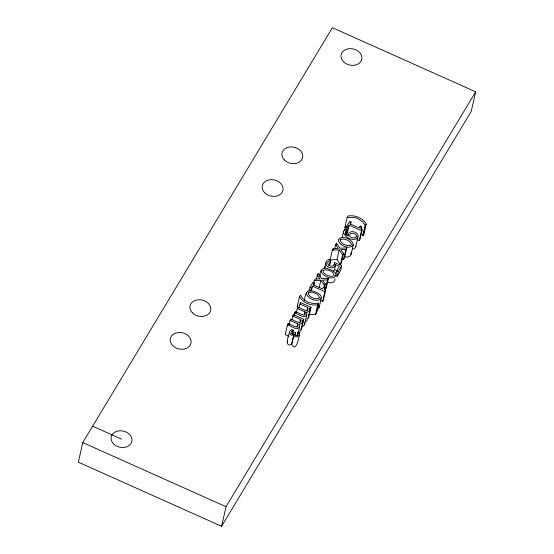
<?xml version="1.0" encoding="UTF-8"?>
<svg xmlns="http://www.w3.org/2000/svg" width="554" height="554" viewBox="0 0 554 554"><rect width="100%" height="100%" fill="white"/><g stroke="black" fill="none" stroke-linecap="round" stroke-linejoin="round"><path stroke-width="0.83" d="M298.35 332.317L299.652 326.604L299.035 324.111C301.328 324.713 303.26 322.068 301.895 320.101L303.038 320.614L300.815 330.406L301.598 329.097L303.827 319.305L293.516 314.686L292.727 315.995L291.799 320.08M301.819 326.382C303.682 326.618 305.316 324.596 304.444 322.85M304.638 324.409L306.868 314.617L306.251 312.124C308.543 312.719 310.475 310.081 309.111 308.107L310.254 308.62L308.024 318.418L308.813 317.11L311.043 307.311L300.732 302.692L299.943 304.007L299.015 308.086M306.279 293.094C306.729 298.606 319.547 304.049 321.41 296.992C320.316 293.267 315.725 292.207 312.518 290.926C306.528 288.378 304.589 295.988 304.61 300.441M319.88 276.418C319.45 272.056 322.199 266.239 327.31 268.517C330.523 269.805 335.108 270.858 336.209 274.59C334.346 281.64 321.528 276.197 321.078 270.691M316.486 310.067L318.73 308.453L318.993 305.974M344.796 256.668C347.448 257.991 352.025 256.343 350.945 252.866M353.279 244.709C352.663 239.342 341.402 234.314 338.238 239.986C338.868 245.353 350.107 250.366 353.279 244.709L351.056 254.508M343.584 231.205C342.829 237.382 355.855 243.331 358.099 236.205C358.036 230.803 347.323 229.557 348.376 235.997L345.502 233.587L345.287 231.586L346.79 229.702L345.031 228.913L343.584 231.205L342.102 237.735M293.253 330.212L291.577 331.313L290.933 332.947L292.332 333.965L293.364 333.619L294.403 332.061L295.691 332.635L294.929 334.083L295.711 335.357A1.226 0.956 12.8 0 0 297.228 335.212C298.661 334.228 296.771 330.967 299.492 333.141C299.541 335.281 297.54 337.67 295.282 336.7C293.745 336.846 294.444 333.667 293.301 334.935C289.486 336.659 287.955 330.828 291.639 329.492L293.253 330.212L292.325 334.297M352.829 249.175L354.962 248.067L355.876 246.004M324.692 268.261C325.399 265.096 325.454 261.072 328.744 259.376L330.696 260.248L329.582 265.144L328.889 265.546M325.953 262.554C324.907 267.755 334.291 270.262 335.655 264.715L339.311 266.349L336.693 270.698L335.953 273.967M82.781 442.577L78.329 462.168L221.6 526.3L471.219 111.423L475.671 91.832L332.4 27.7L82.781 442.577L226.046 506.709L221.6 526.3M292.727 315.995L300.427 319.443C302.498 326.403 292.47 319.27 290.857 319.104L290.067 320.42L297.754 323.82C299.894 330.828 289.825 323.723 288.198 323.529L287.408 324.838L285.185 334.637L288.953 336.32M287.644 325.974L288.198 323.529M289.14 324.499L290.067 320.42M293.849 334.519L291.626 344.311C283.793 347.808 288.849 334.955 289.444 332.317M293.142 316.32L293.516 314.686M294.07 315.295L295.414 311.535C297.041 311.736 307.11 318.834 304.97 311.833L297.283 308.426L298.073 307.117C299.686 307.283 309.714 314.416 307.643 307.449L299.943 304.007M294.853 313.986L295.414 311.535M298.17 307.802L297.29 306.487L299.52 296.695L300.476 295.095L302.955 298.779L307.775 302.131L313.723 303.599L318.64 303.225L316.417 313.024L315.455 314.617L308.945 314.513M296.355 312.504L297.283 308.426M292.256 334.415L293.184 330.336M300.358 304.326L300.732 302.692M299.492 333.141C299.79 334.464 296.369 353.722 291.702 344.346L293.925 334.554M295.13 335.08L295.691 332.635M297.013 327.089L297.754 323.82M299.686 322.705L300.427 319.443M297.069 335.8L297.879 332.421M309.049 291.411L309.977 287.332L313.024 282.27L314.423 282.893L313.869 285.345M304.229 315.094L304.97 311.833M310.635 291.224L311.383 287.955L312.484 286.12L324.873 291.66L322.65 301.459L320.323 300.42M306.895 310.718L307.643 307.449M311.376 291.016L312.484 286.12M313.453 283.073L314.984 279.015L320.011 278.87L317.29 275.179L318.183 273.69L321.666 278.69L328.474 278.337L326.251 288.128L325.281 289.742L327.504 279.943L328.474 278.337M316.362 279.258L317.29 275.179M317.622 276.141L318.183 273.69M319.194 287.623L320.863 280.276L314.014 280.622M315.455 314.617L317.684 304.825L318.64 303.225M318.55 303.183L316.417 313.024M319.097 307.615L321.327 297.817M323.765 287.685L325.219 283.745L322.518 280.095L327.504 279.943M335.613 244.723L338.335 248.414L333.307 248.559L332.338 250.173L330.108 259.964L336.964 259.618L340.419 264.583L341.319 263.088L343.542 253.296L340.842 249.639L345.828 249.494L346.797 247.88L339.99 248.234L336.507 243.241L335.613 244.723L334.685 248.808M324.291 287.831L325.219 283.745M329.519 265.241L330.696 260.248M332.933 250.193L333.307 248.559M324.332 290.033L324.893 287.581L323.64 287.02L322.504 288.904L313.294 284.777L314.423 282.893M324.893 287.581L324.346 289.333L325.523 290.58L323.301 300.379L322.65 301.459M336.133 244.875L336.507 243.241M334.097 265.006L334.658 262.561L341.735 265.726L340.62 270.629L337.192 276.321L335.579 275.601M333.065 271.855L334.54 269.611L335.655 264.715M336.964 259.618L339.187 249.819L332.338 250.173M345.537 226.302L344.9 227.369L347.123 217.57L348.085 215.97C354.989 214.904 362.752 217.84 366.249 224.107C364.844 225.547 364.691 241.26 361.409 232.763M344.657 230.547L345.031 228.913M345.883 229.688L346.624 226.427L349.671 221.365L351.07 221.988L350.516 224.439M345.682 234.605L346.79 229.702M346.174 235.215L348.023 227.05L349.131 225.215L361.52 230.755L359.297 240.554L356.97 239.515M337.192 276.321L338.307 271.425L341.735 265.726M349.131 225.215L346.908 235.007L348.452 235.699M340.419 264.583L342.642 254.785L343.542 253.296M341.943 259.341L343.605 259.293L345.828 249.494M346.797 247.88L344.574 257.679L343.605 259.293M359.913 227.749L360.28 226.115L361.54 226.676L360.979 229.127M355.751 246.745L357.981 236.946M361.54 226.676L360.993 228.428L362.171 229.675L359.941 239.473L359.297 240.554M362.967 235.457L365.197 225.658L362.808 222.016L357.995 218.664A12.825 10 12.8 0 0 353.494 217.355L347.123 217.57M363.064 235.498L365.287 225.7L366.249 224.107M334.658 262.561C334.097 270.49 322.38 263.406 330.634 260.345M299.652 326.604C297.242 331.645 290.414 325.337 287.408 324.838M306.868 314.617C304.458 319.651 297.63 313.349 294.624 312.844M287.221 342.116L287.658 341.07M319.963 275.587L320.337 274.749M324.838 267.45L325.212 266.64M297.29 306.487L297.934 305.42M351.07 221.988L349.941 223.871L359.151 227.999L360.28 226.115M303.038 320.614L303.827 319.305M310.254 308.62L311.043 307.311M324.873 291.66L325.523 290.58M361.52 230.755L362.171 229.675M226.046 506.709L475.671 91.832M298.661 333.709L299.818 332.67L299.963 330.683M305.046 321.943L307.027 320.676L307.179 318.688M344.99 227.403L346.458 227.154M317.684 304.825C310.78 305.884 303.01 302.962 299.52 296.695M327.206 281.972C329.99 283.724 335.994 283.046 334.9 278.676M346.624 226.427L348.023 227.05M334.54 269.611L337.469 270.92M336.693 270.698L338.307 271.425M309.977 287.332L311.383 287.955M92.636 426.199L121.541 439.135M339.187 249.819L342.642 254.785M320.863 280.276L324.319 285.241M356.444 236.08C355.723 239.224 351.589 237.666 349.678 236.593C348.785 231.946 355.841 232.5 356.444 236.08M308.169 292.934C308.156 296.951 316.175 300.233 319.429 297.976C319.45 293.966 311.431 290.677 308.169 292.934M322.968 270.532C322.947 274.542 330.973 277.831 334.228 275.573C334.249 271.557 326.23 268.268 322.968 270.532M340.128 239.827C340.108 243.836 348.134 247.126 351.388 244.868C351.409 240.852 343.383 237.562 340.128 239.827M113.459 443.74A10.581 8.248 12.8 0 0 131.36 442.895A10.581 8.248 12.8 0 0 119.802 430.777A10.581 8.248 12.8 0 0 113.459 443.74M172.585 345.481A10.581 8.248 12.8 0 0 190.479 344.636A10.581 8.248 12.8 0 0 178.928 332.518A10.581 8.248 12.8 0 0 172.585 345.481M192.286 312.726A10.581 8.248 12.8 0 0 210.188 311.881A10.581 8.248 12.8 0 0 198.63 299.762A10.581 8.248 12.8 0 0 192.286 312.726M264.549 192.633A10.581 8.248 12.8 0 0 282.45 191.788A10.581 8.248 12.8 0 0 270.892 179.669A10.581 8.248 12.8 0 0 264.549 192.633M284.257 159.877A10.581 8.248 12.8 0 0 302.152 159.04A10.581 8.248 12.8 0 0 290.601 146.914A10.581 8.248 12.8 0 0 284.257 159.877M343.376 61.619A10.581 8.248 12.8 0 0 361.277 60.774A10.581 8.248 12.8 0 0 349.719 48.655A10.581 8.248 12.8 0 0 343.376 61.619"/></g></svg>
